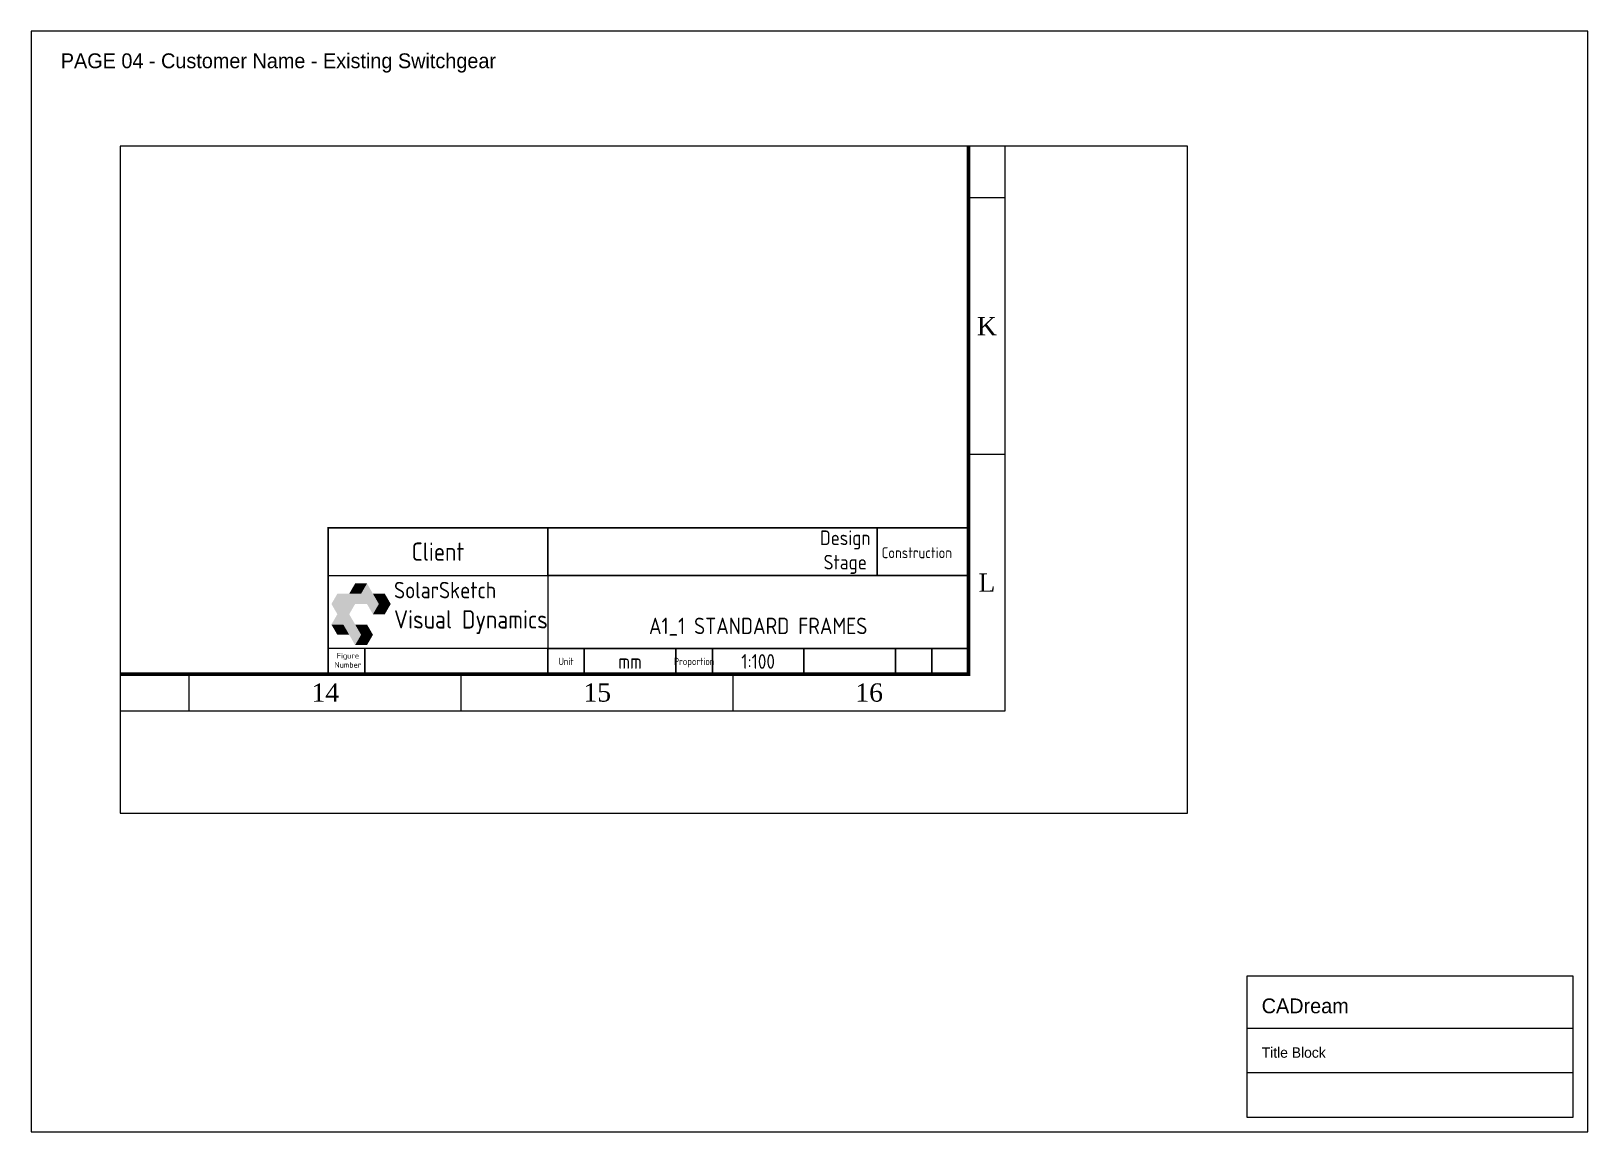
# Paper-space layout 'Layout1' of a CAD drawing. Header units: metres, sheet in millimetres. Extents: x 0 to 420, y 0 to 297.
# The model-space entities are those that its viewports show. They can reach past a viewport. Long polylines and large blocks are cut down to what shows.
import ezdxf
from ezdxf.enums import TextEntityAlignment as Align

# ---------------------------------------------------------------- set-up
doc = ezdxf.new("R2010")
doc.units = ezdxf.units.M
for name, color, linetype in [('SHEET_BORDER', 8, 'Continuous'), ('SHEET_TEXT', 5, 'Continuous'), ('SHEET_TITLEBLOCK', 7, 'Continuous'), ('SHEET_VIEWPORT_FRAME', 6, 'Continuous')]:
    doc.layers.add(name, color=color, linetype=linetype)
doc.styles.add('Albedo', font='gbenor', dxfattribs={"bigfont": 'gbcbig'})
doc.styles.add('Times', font='times.ttf')

# ---------------------------------------------------------------- blocks, each defined once
blk = doc.blocks.new('CADREAM_TITLEBLOCK_V1')
at = {"layer": 'SHEET_TITLEBLOCK'}
for p, q in [((0, 24), (88, 24)), ((0, 12), (88, 12))]:
    blk.add_line(p, q, dxfattribs=at)
blk.add_lwpolyline([(0, 0), (88, 0), (88, 38), (0, 38)], close=True, dxfattribs=at)
for s, height, p in [('CADream', 4, (4, 28)), ('Title Block', 2.8, (4, 16))]:
    blk.add_text(s, height=height, dxfattribs=at).set_placement(p)
blk = doc.blocks.new('*U53')
at = {"color": 5}
blk.add_lwpolyline([(0, 0), (1189, 0), (1189, 841), (0, 841)], close=True, dxfattribs=at)
blk = doc.blocks.new('*U71')
at = {"color": 5, "const_width": 0.5}
blk.add_lwpolyline([(0, 0), (175, 0), (175, 40), (0, 40)], close=True, dxfattribs=at)
blk = doc.blocks.new('*U72')
at = {"color": 5}
blk.add_lwpolyline([(0, 0), (50, 0), (50, 7), (0, 7)], close=True, dxfattribs=at)
blk = doc.blocks.new('*U73')
at = {"color": 5}
blk.add_lwpolyline([(0, 0), (25, 0), (25, 7), (0, 7)], close=True, dxfattribs=at)
at = {"color": 7, "style": 'Albedo'}
blk.add_text('mm', height=4, dxfattribs=at).set_placement((12.5, 3.5), align=Align.MIDDLE_CENTER)
blk = doc.blocks.new('*U74')
at = {"color": 5}
blk.add_lwpolyline([(0, 0), (25, 0), (25, 7), (0, 7)], close=True, dxfattribs=at)
at = {"color": 7, "style": 'Albedo'}
blk.add_text('1:100', height=4, dxfattribs=at).set_placement((12.5, 3.5), align=Align.MIDDLE_CENTER)
blk = doc.blocks.new('*U75')
at = {"color": 5}
blk.add_lwpolyline([(0, 0), (10, 0), (10, 7), (0, 7)], close=True, dxfattribs=at)
blk = doc.blocks.new('*U70', base_point=(9, 46.8))
h = blk.add_hatch(color=1)
h.set_gradient(color1=(58, 105, 227), color2=(102, 187, 254), rotation=90)
h.paths.add_polyline_path([(-18, 62.4), (-27, 77.9), (-36, 62.4), (-27, 46.8)])
h = blk.add_hatch(color=1)
h.set_gradient(color1=(58, 153, 251), color2=(118, 192, 248), rotation=30)
h.paths.add_polyline_path([(-18, 62.4), (18, 62.4), (9, 77.9), (-27, 77.9)])
h = blk.add_hatch(color=1)
h.set_gradient(color1=(143, 208, 252), color2=(185, 237, 252), rotation=90)
h.paths.add_polyline_path([(9, 77.9), (18, 93.5), (0, 93.5), (-9, 77.9)])
h = blk.add_hatch(color=1)
h.set_gradient(color1=(81, 166, 254), color2=(202, 250, 251), rotation=101)
h.paths.add_polyline_path([(9, 77.9), (27, 46.8), (36, 62.4), (18, 93.5)])
h = blk.add_hatch(color=1)
h.set_gradient(color1=(169, 231, 251), color2=(197, 250, 251), rotation=30)
h.paths.add_polyline_path([(36, 62.4), (54, 62.4), (45, 77.9), (27, 77.9)])
h = blk.add_hatch(color=1)
h.set_gradient(color1=(90, 65, 253), color2=(97, 178, 253), rotation=90)
h.paths.add_polyline_path([(-36, 31.2), (-18, 62.4), (0, 62.4), (-18, 31.2)])
h = blk.add_hatch(color=1)
h.set_gradient(color1=(137, 213, 253), color2=(146, 214, 253), rotation=90)
h.paths.add_polyline_path([(27, 46.8), (45, 46.8), (54, 62.4), (36, 62.4)])
h = blk.add_hatch(color=1)
h.set_gradient(color1=(75, 1, 226), color2=(83, 41, 230), rotation=30)
h.paths.add_polyline_path([(-18, 31.2), (-36, 31.2), (-27, 15.6), (-9, 15.6)])
h = blk.add_hatch(color=1)
h.set_gradient(color1=(63, 122, 225), color2=(128, 105, 253), rotation=281)
h.paths.add_polyline_path([(0, 0), (-18, 31.2), (-9, 46.8), (9, 15.6)])
h = blk.add_hatch(color=1)
h.set_gradient(color1=(95, 110, 239), color2=(125, 169, 254), rotation=30)
h.paths.add_polyline_path([(27, 15.6), (18, 31.2), (0, 31.2), (9, 15.6)])
h = blk.add_hatch(color=1)
h.set_gradient(color1=(78, 30, 231), color2=(97, 78, 239), rotation=330)
h.paths.add_polyline_path([(0, 0), (18, 0), (27, 15.6), (9, 15.6)])
blk = doc.blocks.new('*U76')
at = {"color": 5}
blk.add_lwpolyline([(0, 0), (115, 0), (115, 20), (0, 20)], close=True, dxfattribs=at)
blk = doc.blocks.new('*U77')
at = {"color": 5}
blk.add_lwpolyline([(0, 0), (90, 0), (90, 13), (0, 13)], close=True, dxfattribs=at)
blk = doc.blocks.new('*U78')
at = {"color": 5}
blk.add_lwpolyline([(0, 0), (25, 0), (25, 13), (0, 13)], close=True, dxfattribs=at)

msp = doc.modelspace()

# ---------------------------------------------------------------- linework, layer by layer
at = {"color": 5}
for p, q in [((39073, -62444), (38073, -62444)), ((39073, -69452), (38073, -69452)), ((16779, -76461), (16779, -75461)), ((24211, -76461), (24211, -75461)), ((31642, -76461), (31642, -75461))]:
    msp.add_line(p, q, dxfattribs=at)
at = {"color": 5, "const_width": 100}
msp.add_lwpolyline([(-77327, -75461), (38073, -75461), (38073, 6639), (-77327, 6639)], close=True, dxfattribs=at)
at = {"color": 5}
for points in [[(20573, -72761), (26573, -72761), (26573, -71461), (20573, -71461)], [(20573, -75461), (21573, -75461), (21573, -74761), (20573, -74761)], [(26573, -75461), (27573, -75461), (27573, -74761), (26573, -74761)], [(30073, -75461), (31073, -75461), (31073, -74761), (30073, -74761)], [(33573, -75461), (36073, -75461), (36073, -74761), (33573, -74761)], [(36073, -75461), (37073, -75461), (37073, -74761), (36073, -74761)]]:
    msp.add_lwpolyline(points, close=True, dxfattribs=at)

# ---------------------------------------------------------------- block references
for name, p, xscale, yscale, zscale in [('*U53', (-79827, -76461), 100, 100, 100), ('*U71', (20573, -75461), 100, 100, 100), ('*U77', (26573, -72761), 100, 100, 100), ('*U78', (35573, -72761), 100, 100, 100), ('*U70', (21473, -73821), 18, 18, 18), ('*U76', (26573, -74761), 100, 100, 100), ('*U72', (21573, -75461), 100, 100, 100), ('*U73', (27573, -75461), 100, 100, 100), ('*U74', (31073, -75461), 100, 100, 100), ('*U75', (37073, -75461), 100, 100, 100)]:
    msp.add_blockref(name, p, dxfattribs=dict(xscale=xscale, yscale=yscale, zscale=zscale))

# ---------------------------------------------------------------- texts
at = {"color": 4, "style": 'Times'}
for s, p in [('K', (38573, -65948)), ('L', (38573, -72956)), ('14', (20495, -75961)), ('15', (27926, -75961)), ('16', (35357, -75961))]:
    msp.add_text(s, height=500, dxfattribs=at).set_placement(p, align=Align.MIDDLE)
at = {"color": 7, "style": 'Albedo'}
msp.add_text('Client', height=500, dxfattribs=at).set_placement((23573, -72111), align=Align.MIDDLE_CENTER)
at = {"style": 'Albedo'}
for s, height, p in [('Construction', 300, (36659, -72139)), ('A1_1 STANDARD FRAMES', 450, (32323, -74161))]:
    msp.add_text(s, height=height, dxfattribs=at).set_placement(p, align=Align.MIDDLE)
at = {"color": 140, "style": 'Albedo'}
msp.add_text('SolarSketch', height=450, dxfattribs=at).set_placement((22373, -73161), align=Align.MIDDLE_LEFT)
at = {"style": 'Albedo'}
msp.add_text('Visual Dynamics', height=500, dxfattribs=at).set_placement((22373, -73961), align=Align.MIDDLE_LEFT)
at = {"color": 4, "style": 'Albedo'}
for s, p in [('Unit', (27073, -75111)), ('Proportion', (30573, -75111))]:
    msp.add_text(s, height=200, dxfattribs=at).set_placement(p, align=Align.MIDDLE_CENTER)
at = {"color": 4, "attachment_point": 2, "style": 'Albedo'}
for s, insert, char_height, width in [('Design\\PStage', (34702, -71531), 400, 1218.98), ('Figure \\PNumber', (21114, -74879), 150, 1036.41)]:
    msp.add_mtext(s, dxfattribs=dict(at, insert=insert, char_height=char_height, width=width))

psp = doc.layouts.get("Layout1")

# ---------------------------------------------------------------- linework, layer by layer
at = {"layer": 'SHEET_BORDER'}
psp.add_lwpolyline([(0, 0), (420, 0), (420, 297), (0, 297)], close=True, dxfattribs=at)
at = {"layer": 'SHEET_VIEWPORT_FRAME'}
psp.add_lwpolyline([(24, 86), (312, 86), (312, 266), (24, 266)], close=True, dxfattribs=at)

# ---------------------------------------------------------------- block references
at = {"layer": 'SHEET_TITLEBLOCK'}
psp.add_blockref('CADREAM_TITLEBLOCK_V1', (328, 4), dxfattribs=at)

# ---------------------------------------------------------------- texts
at = {"layer": 'SHEET_TEXT'}
psp.add_text('PAGE 04 - Customer Name - Existing Switchgear', height=4, dxfattribs=at).set_placement((8, 287))

# ---------------------------------------------------------------- viewports
at = {"layer": 'SHEET_VIEWPORT_FRAME'}
psp.add_viewport(center=(168, 176), size=(288, 180), view_center_point=(29472.43, -70141.12), view_height=18230.8715, dxfattribs=at)

doc.saveas('drawing.dxf')
